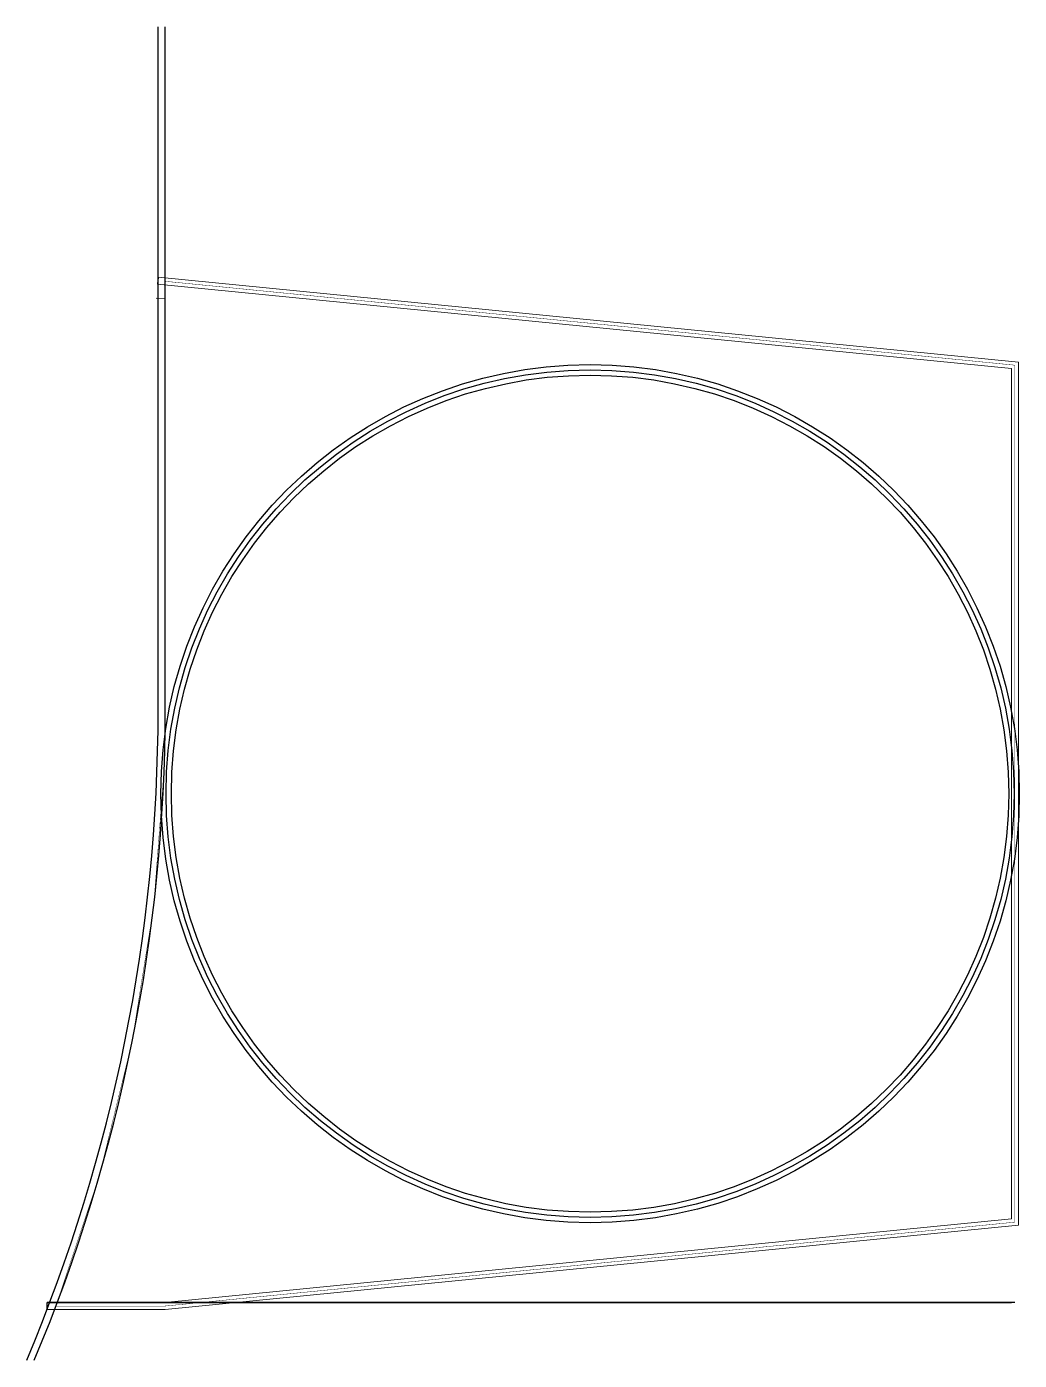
# Model space of a CAD drawing. Extents: x -970 to 13726, y -3419 to 1980.
# Drawn here: x 1879.7 to 1950.4, y -688.3 to -593.3 of the extents above; entities that cross this region are included whole.
import ezdxf

# ---------------------------------------------------------------- set-up
doc = ezdxf.new("R2010")
doc.units = 0
doc.header["$LTSCALE"] = 12
doc.header["$MEASUREMENT"] = 0
doc.layers.add('SHELL', color=40, linetype='CONTINUOUS')
doc.layers.add('stack conn.', color=191, linetype='CONTINUOUS')

msp = doc.modelspace()

# ---------------------------------------------------------------- linework, layer by layer
at = {"layer": 'SHELL'}
for points in [[(1879.70998, -688.28909, 0.09994725), (1889.07192, -641.92253), (1889.07192, -593.28646)], [(1880.25228, -688.28909, 0.09950453), (1889.57192, -641.92253), (1889.57192, -593.28418)]]:
    msp.add_lwpolyline(points, format="xyb", dxfattribs=at)
at = {"layer": 'stack conn.'}
for p, q in [((1889.07192, -611.12314), (1889.02277, -611.62072)), ((1881.16353, -684.67253), (1881.16353, -684.17253))]:
    msp.add_line(p, q, dxfattribs=at)
at = {"layer": 'stack conn.', "lineweight": 18}
for p, q in [((1950.32192, -617.17253), (1889.07192, -611.12314)), ((1889.57192, -612.67982), (1888.92449, -612.61588)), ((1950.32192, -678.67253), (1950.32192, -617.17253)), ((1950.32192, -678.67253), (1950.32192, -617.17253)), ((1889.57192, -684.67253), (1950.32192, -678.67253)), ((1881.16353, -684.67253), (1889.57192, -684.67253))]:
    msp.add_line(p, q, dxfattribs=at)
at = {"layer": 'stack conn.', "extrusion": (0, -1, 6.12323e-17)}
for p, q in [((1889.57192, -684.17253), (1881.16353, -684.17253)), ((1881.16353, -684.17253), (1881.16353, -684.17253, -58.36665)), ((1881.16353, -684.17253, -58.36665), (1889.57192, -684.17253, -58.36665)), ((1950.07192, -684.17253), (1889.57192, -684.17253)), ((1889.57192, -684.17253, -58.36665), (1949.82192, -684.17253, -7.6477)), ((1949.82192, -684.17253, -7.6477), (1949.82192, -684.17253))]:
    msp.add_line(p, q, dxfattribs=at)
at = {"layer": 'stack conn.', "lineweight": 18}
msp.add_lwpolyline([(1881.16353, -684.17253), (1889.54729, -684.17253), (1949.82192, -678.21948), (1949.82192, -617.62558), (1889.02277, -611.62072)], dxfattribs=at)
at = {"layer": 'stack conn.', "const_width": 0.03}
msp.add_lwpolyline([(1889.5596, -684.42253), (1950.07192, -678.446), (1950.07192, -617.39905), (1889.57192, -611.42374), (1889.57192, -641.92253, -0.00892756), (1889.49542, -646.20673, -0.08175984), (1881.7938, -684.42253)], format="xyb", close=True, dxfattribs=at)
at = {"layer": 'stack conn.'}
for radius in [30.5625, 30.1875, 29.8125]:
    msp.add_circle((1919.82192, -647.92253), radius, dxfattribs=at)

doc.saveas('drawing.dxf')
